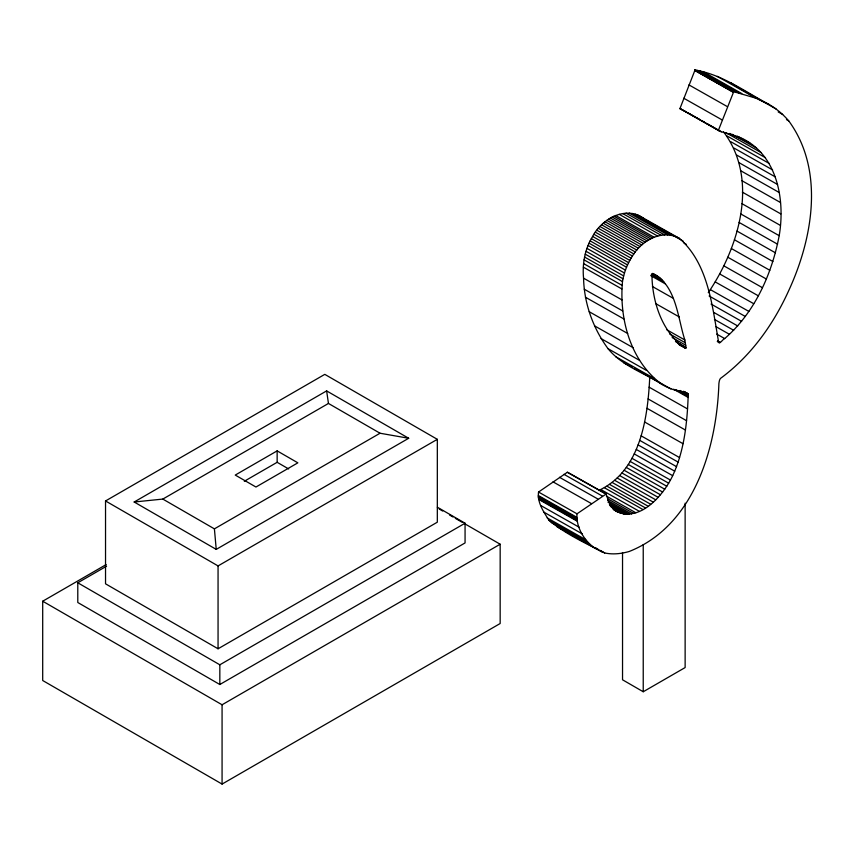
<?xml version="1.0" encoding="UTF-8"?>
<svg xmlns="http://www.w3.org/2000/svg" width="854" height="854" viewBox="0 0 854 854"><rect width="100%" height="100%" fill="white"/><g stroke="black" fill="none" stroke-linecap="round" stroke-linejoin="round"><path stroke-width="1.28" d="M675.471 341.547L686.018 347.514L684.844 339.977C677.66 318.083 676.4 285.108 652.776 273.451M613.738 509.774C638.162 524.826 663.099 495.971 672.685 475.667C684.374 450.581 687.267 422.324 688.207 394.996C688.239 392.584 684.993 392.68 683.413 392.007C675.973 390.801 668.767 388.495 662.277 384.599C644.204 372.803 622.043 365.982 608.069 348.71C593.103 328.438 584.115 303.426 583.56 278.169C582.182 263.737 584.969 248.845 592.612 236.441C601.76 218.635 626.996 204.608 644.621 219.286M768.888 104.348L755.769 98.125L733.714 91.698L695.092 69.932C696.352 70.092 698.721 70.722 700.259 71.042C725.398 76.785 746.471 92.467 768.888 104.348C776.414 108.661 783.075 114.297 788.722 120.873C824.772 170.074 812.752 238.277 788.979 290.05C773.489 324.435 751.018 355.926 720.456 378.439C719.335 379.891 719.153 381.813 718.897 383.563C716.741 447.357 694.515 525.498 629.249 551.471C621.338 553.776 612.841 554.705 604.717 552.965C585.695 543.336 565.519 534.028 549.047 520.342C543.742 512.048 537.027 502.451 538.543 492.043L567.472 472.187L606.116 494.05C608.379 501.031 610.952 509.091 618.264 512.336M595.526 548.578C584.456 541.319 575.874 527.377 577.005 513.809L606.116 494.05M708.276 292.687C738.966 247.414 759.58 179.447 723.445 131.708M638.237 215.197L679.368 238.351C708.617 263.95 712.311 306.778 718.716 342.667C720.904 343.361 722.772 339.134 724.683 338.579C754.755 312.607 771.867 274.113 779.19 235.683C785.488 199.153 776.937 152.471 738.721 136.928M662.277 384.599C630.626 361.797 619.065 319.097 622.491 281.606C623.964 272.511 627.402 263.758 632.43 256.051C641.525 240.668 662.192 228.744 679.368 238.351M598.558 490.527C640.617 471.248 647.77 417.873 649.755 377.03M695.049 69.943L679.944 108.575L720.2 131.409L733.212 135.338L744.368 140.131M686.018 347.514L677.927 343.415M733.714 91.698L718.406 130.31L679.965 108.458M685.943 347.727L676.955 342.422M685.911 347.781L678.023 343.244M685.815 347.93L678.845 344.258M685.698 348.048L678.588 344.226M685.57 348.133L679.421 344.995M105.533 500.956L324.798 374.362L437.323 439.33L437.323 522.189L218.058 648.784L105.533 583.816L105.533 500.956L218.058 565.914L437.323 439.33M134.174 502.003L326.623 390.897L408.682 438.273L216.233 549.378L134.174 502.003L162.815 499.078L328.459 403.451L380.041 433.234L408.682 438.273M277.144 450.88L235.245 475.07L255.954 487.026L297.854 462.836L277.144 450.88L277.144 462.302L244.308 481.261M464.523 523.641L500.166 544.222L500.166 623.516L222.072 784.079L42.7 680.51L42.7 601.216L106.163 564.579M437.355 507.212L465.067 523.214L465.067 542.93L219.83 684.513L77.789 602.508L77.789 582.791L106.579 566.17M162.815 499.078L214.407 528.861L380.041 433.234M77.789 582.791L219.83 664.796L465.067 523.214M42.7 601.216L222.072 704.774L500.166 544.222M622.534 552.527L622.534 679.795L643.233 691.751L685.132 667.561L685.132 503.177M685.303 348.197C662.224 332.729 652.339 302.113 651.944 275.276C653.161 272.917 656.278 275.725 657.772 276.258M720.2 131.409L718.47 130.555M623.815 362.843L632.398 367.156M557.064 526.822L563.512 530.238M737.61 87.193L776.072 108.949M717.307 76.358L755.769 98.125M778.175 111.917L782.702 114.468M703.344 71.811L741.806 93.577M786.459 119.592L788.722 120.873M700.259 71.042L738.721 92.808M697.579 70.434L736.052 92.189M694.868 70.017L733.522 91.709M694.74 70.135L733.308 91.805M694.622 70.284L733.18 91.922M694.612 70.316L733.031 92.189M688.932 84.888L727.405 106.643M683.787 98.242L722.26 119.998M736.831 135.914L750.41 143.589M732.262 134.324L756.025 147.763M729.818 133.416L733.212 135.338M726.113 132.776L761.192 152.62M686.36 111.927L680.008 108.789M688.623 113.208L699.938 119.613M702.201 120.894L704.465 122.175M706.728 123.446L721.438 131.772M727.032 135.978L765.504 157.734M730.843 141.743L769.305 163.509M734.12 148.126L772.582 169.893M736.895 155.172L775.357 176.927M739.126 162.73L777.588 184.496M740.792 170.779L779.254 192.534M741.945 180.717L780.407 202.483M742.318 192.118L780.78 213.884M741.912 203.647L780.385 225.403M740.728 213.916L779.19 235.683M739.105 222.435L777.578 244.201M736.991 231.071L775.464 252.827M734.408 239.76L772.87 261.516M731.344 248.514L769.806 270.28M727.832 257.246L766.305 279.002M635.397 214.14L683.083 241.052M632.44 213.457L670.902 235.224M684.118 243.102L686.381 244.383M723.904 265.882L762.376 287.649M629.334 213.137L667.796 234.893M626.089 213.18L664.551 234.935M622.737 213.585L661.199 235.341M619.235 214.354L657.697 236.12M719.773 274.006L758.235 295.762M615.67 215.475L654.132 237.231M613.898 216.179L652.371 237.935M612.115 217.023L650.588 238.789M610.332 218.005L648.794 239.771M608.55 219.126L647.012 240.892M606.778 220.375L645.24 242.141M715.257 281.937L753.719 303.704M605.016 221.752L643.489 243.518M603.308 223.236L641.77 244.991M601.622 224.826L640.094 246.592M599.988 226.534L638.45 248.29M710.4 289.645L748.862 311.411M598.398 228.338L636.86 250.094M596.861 230.228L635.333 251.994M709.13 295.996L745.328 316.482M595.398 232.203L633.86 253.969M593.968 234.284L632.43 256.051M592.612 236.441L631.085 258.196M711.062 304.056L741.603 321.339M591.342 238.64L629.814 260.406M652.371 273.461L659.95 277.774M651.773 273.803L661.957 279.568M651.324 274.572L663.771 281.617M590.167 240.892L628.629 262.658M650.695 275.596L665.405 283.912M713.955 312.511L737.707 325.95M589.068 243.176L627.541 264.943M588.075 245.482L626.548 267.249M714.424 319.396L733.661 330.284M586.976 248.375L625.438 270.142M652.392 286.506L672.76 298.025M586.015 251.268L624.477 273.034M715.908 326.644L729.487 334.33M585.193 254.15L623.666 275.917M584.531 257.022L622.993 278.778M716.762 334.095L724.683 338.579M584.019 259.84L622.491 281.606M655.637 303.576L679.4 317.015M583.57 263.576L622.043 285.343M717.851 341.12L720.114 342.401M717.627 341.28L719.997 342.486M717.52 341.344L719.783 342.625M717.296 341.451L719.666 342.678M583.399 267.195L621.872 288.951M583.56 278.169L622.022 299.925M666.739 329.74L684.844 339.977M669.525 333.829L685.356 342.796M672.162 337.565L685.741 345.251M584.232 289.186L622.694 310.941M585.385 297.192L623.858 318.948M589.217 311.721L627.69 333.487M594.597 325.886L633.07 347.653M601.045 338.59L639.518 360.356M684.097 391.495L687.769 393.641M608.069 348.71L646.542 370.465M683.381 391.292L687.961 393.972M683.488 391.538L688.057 394.238M680.286 390.513L688.207 394.996M679.25 390.684L688.303 395.808M675.888 389.605L688.335 396.651M673.603 389.21L688.313 397.526M615.681 356.673L654.153 378.439M634.661 368.437L670.87 388.912M649.093 387.161L687.555 408.927M648.09 398.935L686.563 420.702M646.969 408.297L685.442 430.053M644.535 421.951L683.008 443.706M641.108 435.828L679.57 457.595M639.71 440.376L678.183 462.131M638.098 444.913L676.571 466.668M636.262 449.428L674.735 471.194M634.223 453.901L672.685 475.667M631.971 458.31L670.443 480.076M630.209 461.448L668.682 483.204M628.32 464.501L666.782 486.257M626.302 467.448L664.764 489.214M624.178 470.287L662.64 492.053M621.958 472.999L660.43 494.754M619.652 475.561L658.124 497.316M617.218 478.026L655.691 499.793M614.731 480.343L653.193 502.099M612.19 482.478L650.652 504.234M609.607 484.431L648.079 506.187M607.013 486.193L645.485 507.959M604.408 487.762L642.87 509.518M600.885 489.555L639.347 511.322M567.237 472.262L606.159 494.135M606.447 496.131L635.856 512.774M607.674 498.747L633.7 513.467M563.96 474.322L602.422 496.089M607.813 500.551L631.565 513.991M607.984 502.163L629.483 514.322M609.372 504.223L627.476 514.46M609.692 505.451L625.534 514.407M559.498 477.301L597.971 499.067M611.208 507.127L623.655 514.161M612.948 508.963L620.869 513.446M552.997 481.848L591.459 503.604M538.543 492.043L577.005 513.809M538.33 495.512L576.792 517.278M538.308 496.366L576.77 518.122M538.33 497.188L576.802 518.944M538.404 497.967L576.877 519.734M538.543 498.715L577.005 520.47M538.725 499.419L577.187 521.175M540.881 505.579L579.343 527.345M543.827 512.122L582.289 533.889M547.19 517.898L585.652 539.664M549.047 520.342L587.509 542.098M551.161 522.434L589.623 544.201M568.508 532.48L570.771 533.761M595.665 547.841L597.928 549.122M600.191 550.403L604.717 552.965M564.643 530.878L601.974 552.004M439.223 509.037L442.671 511.034M449.567 515.015L453.015 517.012M455.321 518.335L462.217 522.317M277.144 462.302L288.652 468.942M730.416 82.582L736.586 86.532M326.623 390.897L328.459 403.451M214.407 528.861L216.233 549.378M643.233 544.596L643.233 691.751M222.072 704.774L222.072 784.079M219.83 664.796L219.83 684.513M218.058 565.914L218.058 648.784"/></g></svg>
